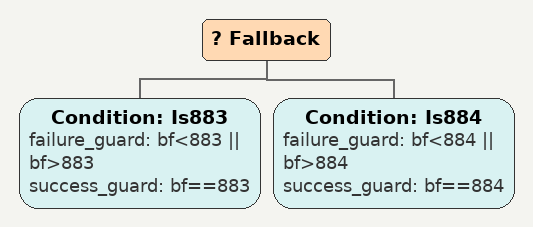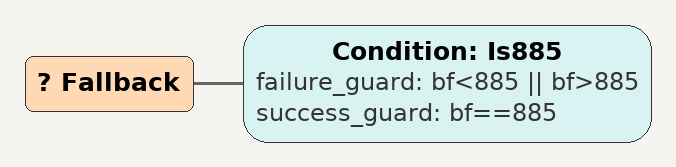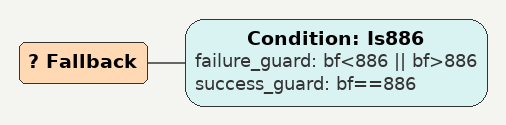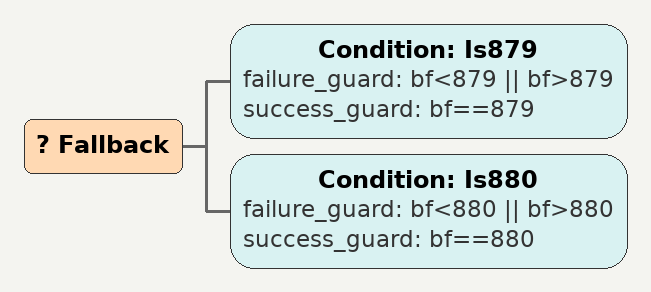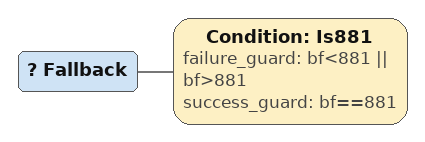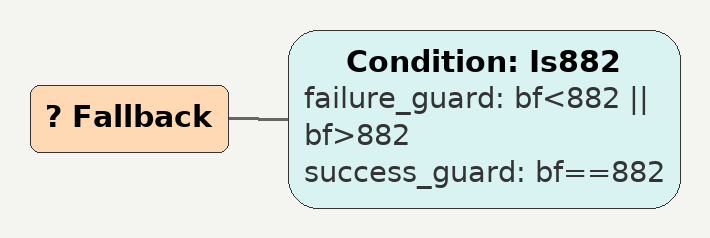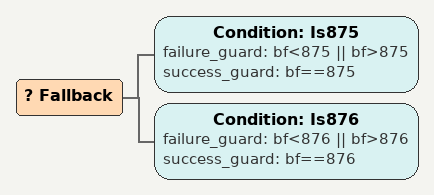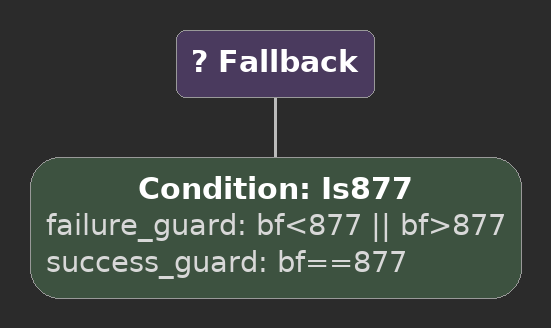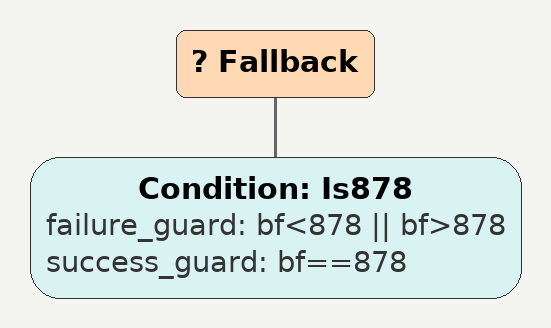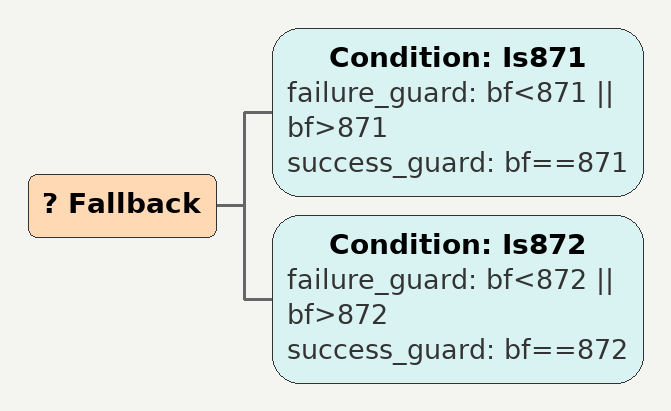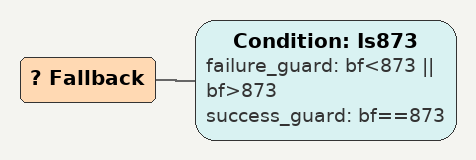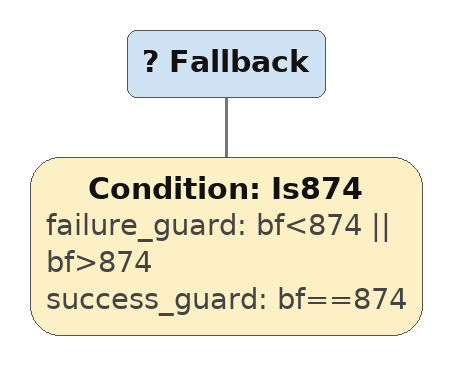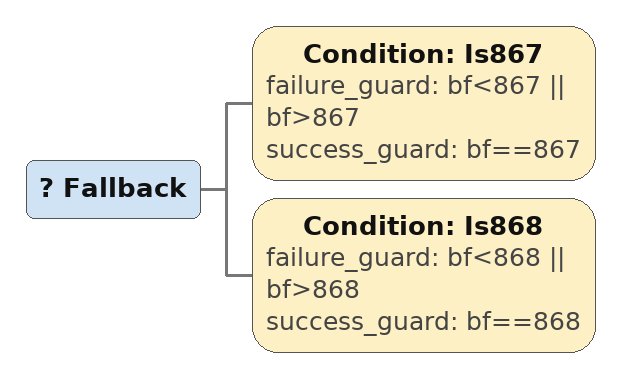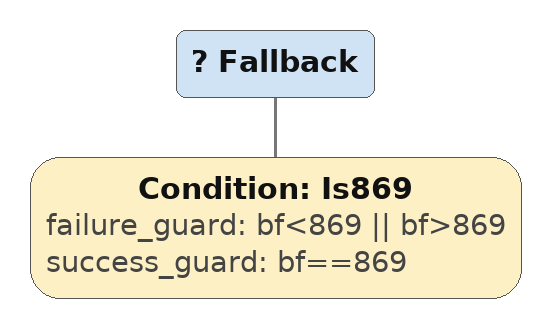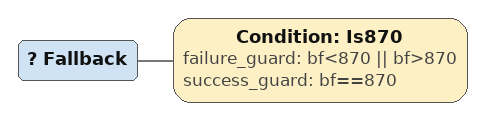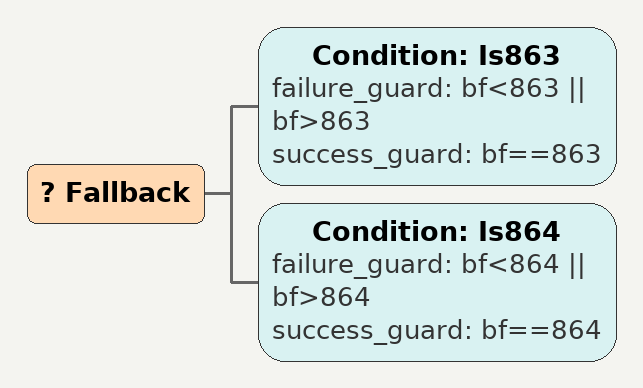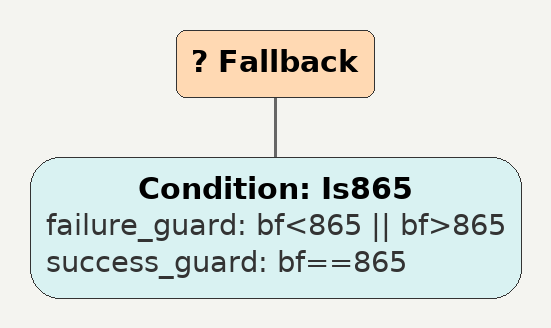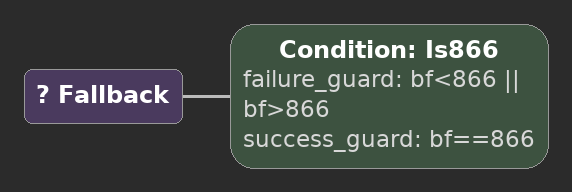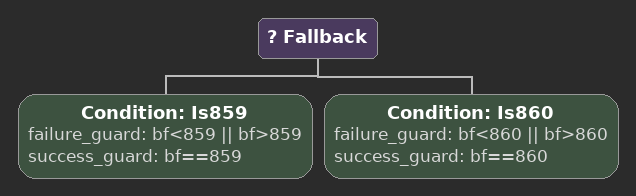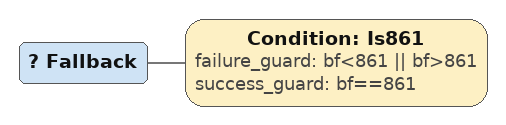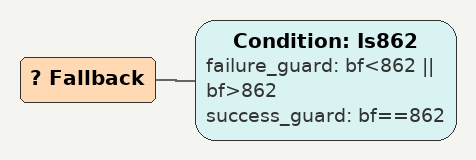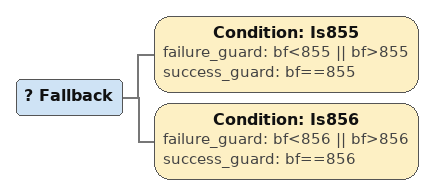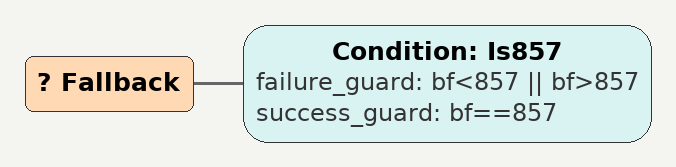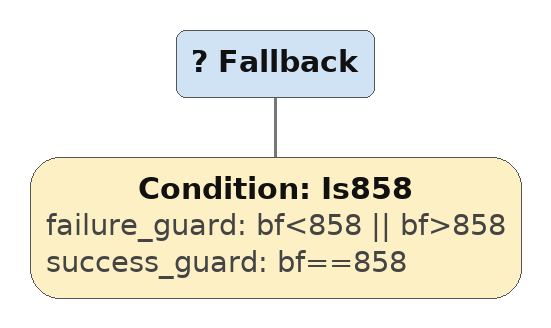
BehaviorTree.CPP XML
<Fallback>
    <Condition ID="Is883" failure_guard="bf&lt;883 || bf>883" success_guard="bf==883"/>
    <Condition ID="Is884" failure_guard="bf&lt;884 || bf>884" success_guard="bf==884"/>
        sequence882
        sequence
        children {
        } end_children
    } end_composite
</Fallback>

<Fallback>
    <Condition ID="Is885" failure_guard="bf&lt;885 || bf>885" success_guard="bf==885"/>
        sequence882
        sequence
        children {
        } end_children
    } end_composite
</Fallback>

<Fallback>
    <Condition ID="Is886" failure_guard="bf&lt;886 || bf>886" success_guard="bf==886"/>
        sequence882
        sequence
        children {
        } end_children
    } end_composite
</Fallback>

<Fallback>
    <Condition ID="Is879" failure_guard="bf&lt;879 || bf>879" success_guard="bf==879"/>
    <Condition ID="Is880" failure_guard="bf&lt;880 || bf>880" success_guard="bf==880"/>
        sequence878
        sequence
        children {
        } end_children
    } end_composite
</Fallback>

<Fallback>
    <Condition ID="Is881" failure_guard="bf&lt;881 || bf>881" success_guard="bf==881"/>
        sequence878
        sequence
        children {
        } end_children
    } end_composite
</Fallback>

<Fallback>
    <Condition ID="Is882" failure_guard="bf&lt;882 || bf>882" success_guard="bf==882"/>
        sequence878
        sequence
        children {
        } end_children
    } end_composite
</Fallback>

<Fallback>
    <Condition ID="Is875" failure_guard="bf&lt;875 || bf>875" success_guard="bf==875"/>
    <Condition ID="Is876" failure_guard="bf&lt;876 || bf>876" success_guard="bf==876"/>
        sequence874
        sequence
        children {
        } end_children
    } end_composite
</Fallback>

<Fallback>
    <Condition ID="Is877" failure_guard="bf&lt;877 || bf>877" success_guard="bf==877"/>
        sequence874
        sequence
        children {
        } end_children
    } end_composite
</Fallback>

<Fallback>
    <Condition ID="Is878" failure_guard="bf&lt;878 || bf>878" success_guard="bf==878"/>
        sequence874
        sequence
        children {
        } end_children
    } end_composite
</Fallback>

<Fallback>
    <Condition ID="Is871" failure_guard="bf&lt;871 || bf>871" success_guard="bf==871"/>
    <Condition ID="Is872" failure_guard="bf&lt;872 || bf>872" success_guard="bf==872"/>
        sequence870
        sequence
        children {
        } end_children
    } end_composite
</Fallback>

<Fallback>
    <Condition ID="Is873" failure_guard="bf&lt;873 || bf>873" success_guard="bf==873"/>
        sequence870
        sequence
        children {
        } end_children
    } end_composite
</Fallback>

<Fallback>
    <Condition ID="Is874" failure_guard="bf&lt;874 || bf>874" success_guard="bf==874"/>
        sequence870
        sequence
        children {
        } end_children
    } end_composite
</Fallback>

<Fallback>
    <Condition ID="Is867" failure_guard="bf&lt;867 || bf>867" success_guard="bf==867"/>
    <Condition ID="Is868" failure_guard="bf&lt;868 || bf>868" success_guard="bf==868"/>
        sequence866
        sequence
        children {
        } end_children
    } end_composite
</Fallback>

<Fallback>
    <Condition ID="Is869" failure_guard="bf&lt;869 || bf>869" success_guard="bf==869"/>
        sequence866
        sequence
        children {
        } end_children
    } end_composite
</Fallback>

<Fallback>
    <Condition ID="Is870" failure_guard="bf&lt;870 || bf>870" success_guard="bf==870"/>
        sequence866
        sequence
        children {
        } end_children
    } end_composite
</Fallback>

<Fallback>
    <Condition ID="Is863" failure_guard="bf&lt;863 || bf>863" success_guard="bf==863"/>
    <Condition ID="Is864" failure_guard="bf&lt;864 || bf>864" success_guard="bf==864"/>
        sequence862
        sequence
        children {
        } end_children
    } end_composite
</Fallback>

<Fallback>
    <Condition ID="Is865" failure_guard="bf&lt;865 || bf>865" success_guard="bf==865"/>
        sequence862
        sequence
        children {
        } end_children
    } end_composite
</Fallback>

<Fallback>
    <Condition ID="Is866" failure_guard="bf&lt;866 || bf>866" success_guard="bf==866"/>
        sequence862
        sequence
        children {
        } end_children
    } end_composite
</Fallback>

<Fallback>
    <Condition ID="Is859" failure_guard="bf&lt;859 || bf>859" success_guard="bf==859"/>
    <Condition ID="Is860" failure_guard="bf&lt;860 || bf>860" success_guard="bf==860"/>
        sequence858
        sequence
        children {
        } end_children
    } end_composite
</Fallback>

<Fallback>
    <Condition ID="Is861" failure_guard="bf&lt;861 || bf>861" success_guard="bf==861"/>
        sequence858
        sequence
        children {
        } end_children
    } end_composite
</Fallback>

<Fallback>
    <Condition ID="Is862" failure_guard="bf&lt;862 || bf>862" success_guard="bf==862"/>
        sequence858
        sequence
        children {
        } end_children
    } end_composite
</Fallback>

<Fallback>
    <Condition ID="Is855" failure_guard="bf&lt;855 || bf>855" success_guard="bf==855"/>
    <Condition ID="Is856" failure_guard="bf&lt;856 || bf>856" success_guard="bf==856"/>
        sequence854
        sequence
        children {
        } end_children
    } end_composite
</Fallback>

<Fallback>
    <Condition ID="Is857" failure_guard="bf&lt;857 || bf>857" success_guard="bf==857"/>
        sequence854
        sequence
        children {
        } end_children
    } end_composite
</Fallback>

<Fallback>
    <Condition ID="Is858" failure_guard="bf&lt;858 || bf>858" success_guard="bf==858"/>
        sequence854
        sequence
        children {
        } end_children
    } end_composite
</Fallback>
